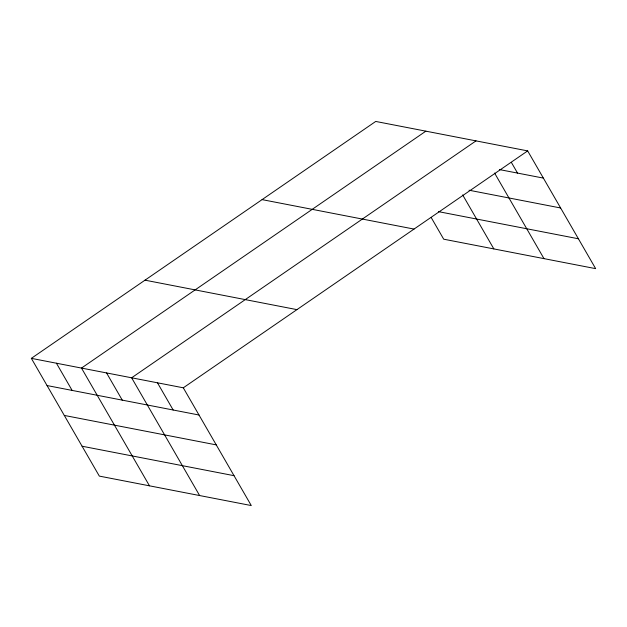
<?xml version="1.0" encoding="UTF-8"?>
<svg xmlns="http://www.w3.org/2000/svg" width="627" height="627" viewBox="0 0 627 627"><rect width="100%" height="100%" fill="white"/><g stroke="black" fill="none" stroke-linecap="round" stroke-linejoin="round"><path stroke-width="0.94" d="M31.35 358.354L183.296 387.807L251.278 505.558L99.332 476.105L31.35 358.354L375.722 121.442L527.668 150.895L595.65 268.646L443.704 239.193L431.251 217.616M425.866 131.161L81.494 368.073L149.477 485.823M476.003 140.879L131.631 377.791L199.621 495.549M183.296 387.807L527.668 150.895M499.366 169.564L543.374 178.099M469.035 190.224L560.624 207.984M438.524 211.652L578.4 238.769M262.078 199.621L414.024 229.074M144.994 280.167L296.932 309.628M47.056 385.55L199.002 415.011M64.307 415.435L216.252 444.888M82.082 446.22L234.028 475.681M511.35 162.377L517.541 173.091M494.585 173.068L543.993 258.637M462.663 194.903L493.849 248.911M157.463 382.799L173.17 410.003M106.559 372.932L122.265 400.136M56.422 363.213L72.129 390.417"/></g></svg>
